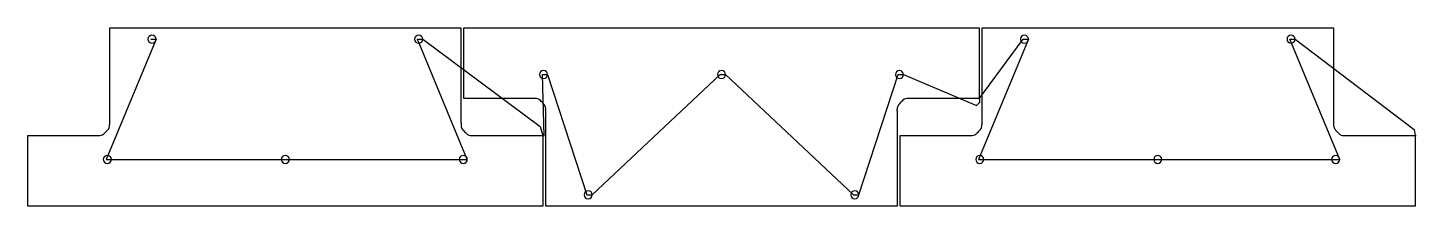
# Model space of a CAD drawing. Header units: metres. Extents: x 7 to 11983, y 7 to 1553.
import ezdxf

# ---------------------------------------------------------------- set-up
doc = ezdxf.new("R2010")
doc.units = ezdxf.units.M

msp = doc.modelspace()

# ---------------------------------------------------------------- linework, layer by layer
at = {"layer": 'TOOL_0'}
for p, q in [((1113.102, 1452.604), (683.102, 412.602)), ((713.101, 730.083), (713.101, 1552.604)), ((713.101, 1552.604), (3743.108, 1552.604)), ((1068.102, 1452.604), (1113.102, 1452.604)), ((3798.109, 412.602), (3368.108, 1452.604)), ((3368.108, 1452.604), (3413.108, 1452.604)), ((3413.108, 1452.604), (4426.705, 696.801)), ((3743.108, 1552.604), (3743.108, 730.083)), ((3768.835, 940.602), (3768.835, 1552.603)), ((3768.835, 1552.603), (8211.845, 1552.603)), ((8638.547, 1452.603), (8208.546, 412.601)), ((8209.842, 935.223), (8593.547, 1452.603)), ((8211.845, 1552.603), (8211.845, 940.602)), ((8238.546, 730.082), (8238.546, 1552.603)), ((8238.546, 1552.603), (11268.553, 1552.603)), ((8593.547, 1452.603), (8638.547, 1452.603)), ((11323.553, 412.601), (10893.552, 1452.603)), ((10893.552, 1452.603), (10938.552, 1452.603)), ((10938.552, 1452.603), (11965.102, 670.654)), ((11268.553, 1552.603), (11268.553, 730.082)), ((4459.765, 617.794), (4445.336, 1146.604)), ((4445.336, 1146.604), (4490.336, 1146.604)), ((4490.336, 1146.604), (4830.337, 106.601)), ((4875.337, 106.601), (5980.339, 1146.604)), ((5980.339, 1146.604), (6025.339, 1146.604)), ((6025.339, 1146.604), (7130.342, 106.601)), ((7175.342, 106.601), (7515.343, 1146.604)), ((7515.343, 1146.604), (7560.343, 1146.604)), ((7560.343, 1146.604), (8189.907, 879.045)), ((4382.836, 940.602), (3768.835, 940.602)), ((8211.844, 940.604), (7604.032, 940.604)), ((8189.907, 879.045), (8220.281, 909.198)), ((8211.845, 940.602), (8209.842, 935.223)), ((8220.281, 933.955), (8211.844, 940.604)), ((8220.281, 909.198), (8220.281, 933.955)), ((4475.336, 6.601), (4475.336, 829.122)), ((7505.343, 829.122), (7505.343, 6.601)), ((6.6, 6.601), (6.6, 618.602)), ((6.6, 618.602), (614.412, 618.602)), ((3835.609, 618.602), (4449.611, 618.602)), ((4426.705, 696.801), (4449.61, 618.602)), ((4449.61, 618.602), (4449.61, 6.601)), ((4449.611, 618.602), (4459.765, 617.794)), ((7532.045, 6.6), (7532.045, 618.601)), ((7532.045, 618.601), (8139.857, 618.601)), ((11361.054, 618.601), (11975.056, 618.601)), ((11965.102, 670.654), (11975.055, 618.601)), ((11975.055, 618.601), (11975.055, 6.6)), ((11975.056, 618.601), (11983.205, 618.77)), ((683.102, 412.602), (728.102, 412.602)), ((728.102, 412.602), (2218.105, 412.602)), ((2218.105, 412.602), (2263.105, 412.602)), ((2263.105, 412.602), (3753.109, 412.602)), ((3753.109, 412.602), (3798.109, 412.602)), ((8208.546, 412.601), (8253.546, 412.601)), ((8253.546, 412.601), (9743.55, 412.601)), ((9743.55, 412.601), (9788.55, 412.601)), ((9788.55, 412.601), (11278.553, 412.601)), ((11278.553, 412.601), (11323.553, 412.601)), ((4449.61, 6.601), (6.6, 6.601)), ((7505.343, 6.601), (4475.336, 6.601)), ((4830.337, 106.601), (4875.337, 106.601)), ((7130.342, 106.601), (7175.342, 106.601)), ((11975.055, 6.6), (7532.045, 6.6))]:
    msp.add_line(p, q, dxfattribs=at)
for centre, radius, start, end in [((1078.102, 1452.604), 35, 0, 180), ((1078.102, 1452.604), 35, 180, 0), ((3378.108, 1452.604), 35, 0, 180), ((3378.108, 1452.604), 35, 180, 0), ((8603.547, 1452.603), 35, 0, 180), ((8603.547, 1452.603), 35, 180, 0), ((10903.552, 1452.603), 35, 0, 180), ((10903.552, 1452.603), 35, 180, 0), ((4455.336, 1146.604), 35, 0, 180), ((4455.336, 1146.604), 35, 180, 0), ((5990.339, 1146.604), 35, 0, 180), ((5990.339, 1146.604), 35, 180, 0), ((7525.343, 1146.604), 35, 0, 180), ((7525.343, 1146.604), 35, 180, 0), ((4382.836, 876.602), 64, 45, 90), ((4046.14, 512.406), 559.944, 42.4963293, 46.9901393), ((4409.206, 848.526), 65.234, 349.9989397, 40.2459514), ((7476.56, 838.968), 30.42, 341.1153664, 9.8233693), ((7570.901, 848.897), 64.541, 135.2209612, 184.2107863), ((7961.456, 489.936), 594.958, 132.9870769, 137.175919), ((7598.026, 876.332), 64.552, 84.6614074, 130.8616179), ((741.884, 720.237), 30.42, 161.1153664, 189.8233693), ((3801.539, 739.479), 59.182, 189.135246, 197.1701352), ((3809.238, 710.679), 65.234, 169.9989397, 220.2471893), ((4416.905, 819.726), 59.182, 9.135246, 17.1701352), ((8267.329, 720.236), 30.42, 161.1153664, 189.8233693), ((11326.984, 739.478), 59.182, 189.135246, 197.1701352), ((11334.683, 710.678), 65.234, 169.9989397, 220.2471893), ((620.418, 682.874), 64.552, 264.6614074, 310.8616179), ((256.989, 1069.27), 594.957, 312.9870065, 317.1755107), ((647.543, 710.309), 64.542, 315.2178202, 4.2099009), ((4172.305, 1046.798), 559.944, 222.4963293, 226.9898501), ((3835.609, 682.602), 64, 224.9974679, 270), ((8145.863, 682.873), 64.552, 264.6614074, 310.8616179), ((7782.434, 1069.269), 594.957, 312.9870065, 317.1755107), ((8172.988, 710.308), 64.542, 315.2178202, 4.2099009), ((11697.75, 1046.797), 559.944, 222.4963293, 226.9898501), ((11361.054, 682.601), 64, 224.9974679, 270), ((693.102, 412.602), 35, 0, 180), ((693.102, 412.602), 35, 180, 0), ((2228.105, 412.602), 35, 0, 180), ((2228.105, 412.602), 35, 180, 0), ((3763.109, 412.602), 35, 0, 180), ((3763.109, 412.602), 35, 180, 0), ((8218.546, 412.601), 35, 0, 180), ((8218.546, 412.601), 35, 180, 0), ((9753.55, 412.601), 35, 0, 180), ((9753.55, 412.601), 35, 180, 0), ((11288.553, 412.601), 35, 0, 180), ((11288.553, 412.601), 35, 180, 0), ((4840.337, 106.601), 35, 0, 180), ((7140.342, 106.601), 35, 0, 180), ((4840.337, 106.601), 35, 180, 0), ((7140.342, 106.601), 35, 180, 0)]:
    msp.add_arc(centre, radius, start, end, dxfattribs=at)

doc.saveas('drawing.dxf')
